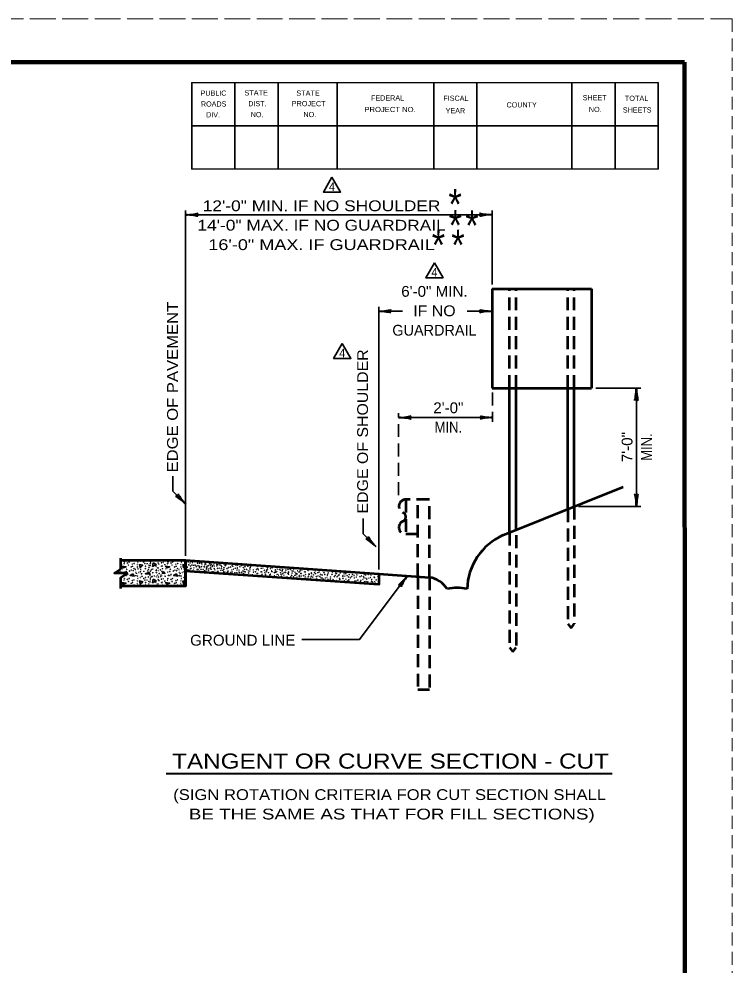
# Model space of a CAD drawing. Extents: x -2 to 678, y 0 to 440.
# Drawn here: x 513.2 to 678.3, y 220.6 to 439.6 of the extents above; entities that cross this region are included whole.
import ezdxf
from ezdxf.enums import TextEntityAlignment as Align

# ---------------------------------------------------------------- set-up
doc = ezdxf.new("R2010")
doc.units = 0
doc.linetypes.add('LONG_DASHED', pattern=[7.5, 6, -1.5])
doc.linetypes.add('MEDIUM_DASHED', pattern=[4.5, 3, -1.5])
doc.layers.add('1', color=7, linetype='Continuous', lineweight=35)
doc.layers.add('61', color=7, linetype='Continuous', lineweight=35)

msp = doc.modelspace()

# ---------------------------------------------------------------- linework, layer by layer
at = {"layer": '1', "linetype": 'MEDIUM_DASHED', "lineweight": 13}
msp.add_line((678.273, 439.619), (678.253, -0.401), dxfattribs=at)
at = {"layer": '1'}
for p, q in [((551.797, 315.278), (551.797, 395.278)), ((622.709, 378.153), (622.709, 395.278)), ((551.797, 394.278), (622.709, 394.278)), ((596.513, 312.151), (596.513, 372.931)), ((601.993, 371.931), (596.446, 371.931)), ((622.696, 371.931), (616.981, 371.931)), ((646.763, 354.153), (657.128, 354.153)), ((656.128, 354.153), (656.128, 326.736)), ((601.088, 347.33), (622.834, 347.33)), ((642.763, 326.736), (657.128, 326.736)), ((592.868, 320.412), (592.868, 323.938)), ((595.807, 317.473), (592.868, 320.412)), ((536.701, 311.666), (536.332, 311.278)), ((536.875, 311.278), (536.701, 311.626)), ((551.797, 312.972), (551.381, 312.526)), ((590.302, 311.586), (590.303, 311.586)), ((590.303, 311.586), (590.303, 311.586)), ((594.607, 311.17), (594.572, 311.287)), ((594.654, 311.281), (594.587, 311.21)), ((551.797, 309.172), (551.381, 308.726))]:
    msp.add_line(p, q, dxfattribs=at)
at = {"layer": '1', "lineweight": 53}
for p, q in [((622.763, 377.153), (645.763, 377.153)), ((622.763, 377.153), (622.763, 354.153)), ((645.763, 377.153), (645.763, 354.153)), ((622.763, 354.153), (645.763, 354.153)), ((626.763, 320.676), (626.763, 354.153)), ((628.263, 321.282), (628.263, 354.153)), ((640.263, 326.13), (640.263, 354.153)), ((641.763, 326.736), (641.763, 354.153)), ((625.231, 320.057), (653.073, 331.306)), ((536.797, 312.278), (536.797, 314.778)), ((596.513, 311.151), (608.263, 310.33))]:
    msp.add_line(p, q, dxfattribs=at)
at = {"layer": '1', "linetype": 'MEDIUM_DASHED', "lineweight": 53}
for p, q in [((626.763, 354.153), (626.763, 377.153)), ((628.263, 354.153), (628.263, 377.153)), ((640.263, 354.153), (640.263, 377.153)), ((641.763, 354.153), (641.763, 377.153)), ((608.263, 328.33), (602.763, 328.33)), ((602.763, 328.33), (602.763, 320.33)), ((605.513, 310.522), (605.513, 328.33)), ((608.263, 310.33), (608.263, 328.33)), ((641.763, 326.736), (641.763, 299.57)), ((640.263, 326.13), (640.263, 299.57)), ((605.513, 320.33), (602.763, 320.33)), ((626.763, 320.676), (626.763, 294.115)), ((628.263, 320.07), (628.263, 294.115)), ((608.263, 310.33), (608.263, 284.33))]:
    msp.add_line(p, q, dxfattribs=at)
at = {"layer": '1', "linetype": 'MEDIUM_DASHED'}
for p, q in [((622.834, 353.153), (622.834, 346.33)), ((601.088, 329.33), (601.088, 348.33))]:
    msp.add_line(p, q, dxfattribs=at)
at = {"layer": '1', "lineweight": 40}
msp.add_line((547.312, 264.927), (650.504, 264.927), dxfattribs=at)
at = {"layer": '1'}
for points in [[(585.67, 402.982), (583.67, 399.518), (587.67, 399.518)], [(609.375, 383.157), (607.375, 379.693), (611.375, 379.693)], [(588.054, 364.472), (586.054, 361.008), (590.054, 361.008)], [(536.981, 312.906), (538.021, 312.786), (537.341, 312.546)], [(547.061, 312.906), (548.101, 312.786), (547.421, 312.546)], [(536.981, 309.106), (538.021, 308.986), (537.341, 308.746)], [(547.061, 309.106), (548.101, 308.986), (547.421, 308.746)]]:
    msp.add_lwpolyline(points, close=True, dxfattribs=at)
for points in [[(551.8, 327.316), (548.862, 330.256), (548.862, 333.781)], [(541.321, 312.486), (541.081, 313.286), (541.861, 313.126), (541.301, 312.526)], [(544.301, 313.686), (545.001, 313.286), (544.141, 312.866), (544.261, 313.706)], [(551.401, 312.486), (551.161, 313.286), (551.797, 313.156)], [(539.601, 311.146), (538.941, 310.786), (539.921, 310.606), (539.561, 311.166)], [(543.421, 311.526), (542.481, 311.146), (543.521, 311.026), (543.421, 311.486)], [(546.781, 311.666), (546.401, 311.266), (546.981, 311.226), (546.781, 311.626)], [(549.681, 311.146), (549.021, 310.786), (550.001, 310.606), (549.641, 311.166)], [(541.321, 308.686), (541.081, 309.486), (541.861, 309.326), (541.301, 308.726)], [(544.301, 309.886), (545.001, 309.486), (544.141, 309.066), (544.261, 309.906)], [(551.401, 308.686), (551.161, 309.486), (551.797, 309.356)], [(603.095, 310.672), (592.07, 295.938), (578.703, 295.938)]]:
    msp.add_lwpolyline(points, dxfattribs=at)
at = {"layer": '1', "lineweight": 53}
for points in [[(536.797, 314.278), (551.797, 314.278), (551.797, 308.278), (536.797, 308.278)], [(551.797, 314.278), (596.513, 311.151), (596.513, 308.645), (551.622, 311.784)], [(551.797, 314.278), (551.797, 308.278), (551.797, 314.278)], [(536.797, 307.778), (536.797, 310.278), (538.297, 311.278), (535.297, 311.278), (536.797, 312.278)]]:
    msp.add_lwpolyline(points, dxfattribs=at)
at = {"layer": '1', "linetype": 'MEDIUM_DASHED', "lineweight": 53}
for points in [[(605.513, 310.522), (605.513, 284.33), (608.263, 284.33)], [(640.263, 299.57), (641.013, 298.57), (641.763, 299.57)], [(626.763, 294.115), (627.513, 293.115), (628.263, 294.115)]]:
    msp.add_lwpolyline(points, dxfattribs=at)
at = {"layer": '1'}
for centre in [(536.896, 313.256), (537.572, 313.482), (537.625, 313.879), (538.314, 313.667), (538.712, 313.879), (539.467, 313.375), (539.878, 313.548), (540.647, 313.309), (540.779, 313.853), (541.322, 314.091), (542.091, 313.879), (542.369, 313.508), (542.502, 314.105), (542.886, 313.482), (543.151, 314.198), (543.615, 313.561), (543.682, 313.866), (543.788, 314.184), (545.418, 313.667), (545.471, 314.224), (545.643, 313.375), (546.226, 313.72), (546.645, 313.773), (546.976, 313.256), (547.652, 313.482), (547.705, 313.879), (548.394, 313.667), (548.792, 313.879), (549.547, 313.375), (549.958, 313.548), (550.727, 313.309), (550.859, 313.853), (551.402, 314.091), (552.373, 313.894), (552.861, 313.695), (553.242, 313.942), (553.401, 313.73), (553.918, 313.942), (554.541, 313.637), (554.594, 313.637), (554.991, 313.595), (555.423, 313.639), (555.612, 313.306), (556.267, 313.306), (556.322, 313.473), (556.515, 313.372), (557.376, 313.506), (557.775, 313.328), (558.331, 313.305), (558.662, 313.716), (559.02, 313.319), (559.253, 313.239), (560.751, 313.292), (561.095, 313.252), (561.413, 313.491), (536.26, 311.736), (537.161, 312.288), (537.598, 311.524), (538.049, 311.697), (538.155, 312.209), (538.592, 313.15), (538.857, 311.789), (539.189, 312.739), (539.255, 311.984), (539.507, 312.885), (539.653, 311.856), (539.851, 312.341), (540.209, 312.143), (540.275, 311.458), (540.434, 311.246), (540.607, 312.713), (540.792, 312.288), (540.951, 311.458), (541.349, 311.617), (541.442, 312.143), (541.574, 311.153), (541.627, 311.153), (542.131, 311.723), (542.462, 312.355), (542.528, 312.898), (543.019, 311.816), (543.231, 312.129), (543.31, 313.15), (543.324, 312.633), (543.602, 313.084), (543.655, 311.776), (543.933, 312.103), (544.185, 311.405), (544.212, 312.222), (544.954, 312.938), (544.98, 311.869), (544.994, 312.037), (545.02, 311.418), (545.285, 312.54), (545.484, 311.922), (545.51, 312.54), (545.696, 311.233), (545.974, 312.05), (546.206, 312.909), (546.34, 311.736), (546.433, 312.925), (546.433, 312.328), (547.241, 312.288), (547.678, 311.524), (548.129, 311.697), (548.235, 312.209), (548.672, 313.15), (548.937, 311.789), (549.269, 312.739), (549.335, 311.984), (549.587, 312.885), (549.733, 311.856), (549.931, 312.341), (550.289, 312.143), (550.355, 311.458), (550.514, 311.246), (550.687, 312.713), (550.872, 312.288), (551.031, 311.458), (551.429, 311.617), (551.522, 312.143), (551.654, 311.153), (551.707, 311.153), (552.118, 312.13), (552.24, 312.685), (552.433, 312.059), (552.55, 313.206), (552.844, 312.232), (552.916, 312.94), (553.038, 312.396), (553.242, 313.199), (553.613, 311.993), (553.626, 313.107), (553.746, 312.536), (553.915, 313.14), (554.126, 313.051), (554.289, 312.775), (554.436, 312.163), (554.647, 312.197), (554.66, 313.053), (554.98, 312.873), (555.057, 311.753), (555.058, 312.563), (555.336, 312.192), (555.468, 312.788), (555.495, 311.582), (555.853, 312.165), (556.111, 312.696), (556.118, 312.881), (556.156, 311.864), (556.277, 311.834), (556.568, 311.768), (556.582, 312.245), (556.648, 312.55), (556.754, 312.868), (557.032, 313.04), (557.065, 312.296), (557.065, 311.975), (557.476, 312.33), (557.531, 312.652), (557.562, 313.16), (557.687, 312.197), (557.919, 312.807), (557.92, 311.622), (558.013, 313.014), (558.319, 311.586), (558.384, 312.351), (558.437, 312.908), (558.609, 312.059), (558.796, 311.453), (559.034, 313), (559.173, 311.593), (559.193, 312.404), (559.295, 311.753), (559.399, 311.608), (559.611, 312.457), (559.706, 313.206), (559.942, 311.94), (560.035, 313.067), (560.049, 312.407), (560.149, 312.851), (560.41, 311.969), (560.604, 311.608), (560.618, 312.165), (560.671, 312.563), (560.876, 311.569), (560.97, 313.04), (561.36, 312.351), (561.381, 311.442), (561.558, 311.586), (561.639, 311.834), (561.758, 312.563), (562.224, 312.707), (562.235, 311.423), (562.513, 312.059), (562.553, 311.569), (562.568, 313.095), (562.712, 312.896), (562.924, 312.232), (563.167, 311.398), (563.294, 312.435), (563.322, 313.199), (563.653, 311.396), (563.693, 311.993), (563.706, 313.107), (563.755, 312.385), (563.826, 312.536), (564.182, 311.613), (564.187, 311.986), (564.254, 311.42), (564.369, 312.775), (564.74, 313.053), (564.781, 311.48), (565.069, 311.791), (565.138, 312.563), (565.224, 311.236), (565.416, 312.192), (565.446, 311.658), (565.548, 312.788), (565.575, 311.582), (565.933, 312.165), (566.198, 312.881), (566.357, 311.834), (566.37, 311.317), (566.648, 311.768), (566.662, 312.245), (566.728, 312.55), (566.834, 312.868), (567.112, 313.04), (567.465, 312.057), (567.487, 311.547), (568, 311.622), (568.093, 313.014), (568.197, 312.124), (568.332, 311.224), (568.464, 312.351), (568.517, 312.908), (568.557, 311.224), (568.689, 312.059), (569.114, 313), (569.253, 311.593), (569.273, 312.404), (569.479, 311.608), (569.691, 312.457), (570.022, 311.94), (570.15, 311.392), (570.483, 311.658), (570.571, 311.991), (570.698, 312.165), (570.751, 312.563), (570.971, 311.414), (571.44, 312.351), (571.481, 311.059), (571.719, 311.834), (571.792, 311.636), (571.838, 312.563), (572.315, 311.423), (572.59, 311.902), (572.593, 312.059), (572.633, 311.569), (572.857, 311.636), (573.004, 312.232), (573.537, 312.146), (573.733, 311.396), (573.773, 311.993), (573.906, 312.536), (574.086, 311.78), (574.253, 312.115), (574.253, 311.17), (574.589, 311.475), (574.939, 311.506), (575, 312.024), (575.218, 312.563), (575.487, 311.247), (575.496, 312.192), (575.625, 311.536), (575.655, 311.582), (576.013, 312.165), (576.437, 311.834), (576.45, 311.317), (576.728, 311.768), (576.742, 312.245), (577.118, 311.536), (577.331, 311.277), (577.559, 311.109), (577.742, 311.826), (578.062, 311.536), (578.08, 311.622), (578.336, 311.887), (578.412, 311.224), (578.544, 312.351), (578.637, 311.224), (578.769, 312.059), (579.333, 311.593), (579.559, 311.608), (580.102, 311.94), (580.348, 311.109), (580.778, 312.165), (580.911, 311.384), (580.927, 311.17), (581.627, 311.399), (581.799, 311.834), (581.856, 311.17), (582.395, 311.423), (582.673, 312.059), (582.713, 311.569), (583.813, 311.396), (583.853, 311.993), (584.766, 311.14), (584.873, 311.384), (585.735, 311.582), (586.53, 311.317), (586.701, 311.231), (586.808, 311.768), (587.569, 311.338), (588.16, 311.622), (588.492, 311.224), (588.717, 311.224), (588.864, 311.186), (589.413, 311.593), (536.896, 309.456), (537.572, 309.682), (537.625, 310.079), (537.704, 310.808), (538.049, 310.769), (538.314, 309.867), (538.367, 311.007), (538.592, 309.35), (538.712, 310.079), (539.189, 308.939), (539.467, 309.575), (539.507, 309.085), (539.878, 309.748), (540.275, 310.716), (540.607, 308.913), (540.647, 309.509), (540.66, 310.623), (540.779, 310.053), (541.322, 310.291), (541.694, 310.57), (542.091, 310.079), (542.369, 309.708), (542.502, 310.305), (542.528, 309.098), (542.886, 309.682), (543.151, 310.398), (543.31, 309.35), (543.549, 310.888), (543.602, 309.284), (543.615, 309.761), (543.682, 310.066), (543.788, 310.384), (544.066, 310.557), (544.596, 310.676), (544.954, 309.138), (545.047, 310.53), (545.365, 310.822), (545.418, 309.867), (545.471, 310.424), (545.643, 309.575), (546.054, 310.835), (546.067, 310.517), (546.206, 309.109), (546.226, 309.92), (546.287, 310.755), (546.433, 309.125), (546.645, 309.973), (546.976, 309.456), (547.069, 310.583), (547.652, 309.682), (547.705, 310.079), (547.784, 310.808), (548.129, 310.769), (548.394, 309.867), (548.447, 311.007), (548.672, 309.35), (548.792, 310.079), (549.269, 308.939), (549.547, 309.575), (549.587, 309.085), (549.958, 309.748), (550.355, 310.716), (550.687, 308.913), (550.727, 309.509), (550.74, 310.623), (550.859, 310.053), (551.402, 310.291), (562.898, 311.025), (563.839, 310.972), (565.509, 311.038), (566.277, 310.813), (566.98, 310.786), (567.258, 310.906), (568.04, 310.72), (569.021, 310.733), (569.479, 311.012), (570.194, 310.526), (570.288, 310.972), (571.281, 310.893), (571.984, 310.473), (572.381, 310.667), (572.779, 310.539), (572.978, 311.025), (573.336, 310.826), (573.919, 310.972), (573.979, 310.546), (574.475, 310.301), (574.568, 310.826), (575.257, 310.407), (575.589, 311.038), (576.145, 310.5), (576.357, 310.813), (576.781, 310.46), (577.06, 310.786), (577.312, 310.089), (577.338, 310.906), (577.62, 310.378), (578.107, 310.553), (578.12, 310.72), (578.147, 310.102), (578.61, 310.606), (578.822, 309.916), (579.101, 310.733), (579.466, 310.42), (579.559, 311.012), (579.723, 310.043), (580.134, 310.149), (580.21, 310.576), (580.368, 310.972), (580.805, 310.208), (580.866, 310.576), (581.255, 310.38), (581.361, 310.893), (582.064, 310.473), (582.145, 309.951), (582.461, 310.667), (582.859, 310.539), (583.058, 311.025), (583.151, 310.226), (583.416, 310.826), (583.44, 310.911), (583.482, 310.142), (583.641, 309.93), (583.999, 310.972), (584.158, 310.142), (584.555, 310.301), (584.648, 310.826), (584.781, 309.837), (584.834, 309.837), (585.299, 309.951), (585.337, 310.407), (585.669, 311.038), (585.924, 309.814), (586.225, 310.5), (586.437, 310.813), (586.755, 309.572), (586.861, 310.46), (587.14, 310.786), (587.392, 310.089), (587.418, 310.906), (587.478, 309.86), (587.802, 309.36), (588.187, 310.553), (588.2, 310.72), (588.227, 310.102), (588.571, 309.505), (588.69, 310.606), (588.902, 309.916), (589.181, 310.733), (589.26, 309.519), (589.274, 309.2), (589.493, 309.439), (589.546, 310.42), (589.58, 309.738), (589.639, 311.012), (589.702, 310.988), (589.916, 310.195), (590.211, 310.491), (590.275, 309.267), (590.448, 310.972), (590.82, 310.765), (590.885, 310.208), (590.991, 309.492), (591.335, 310.38), (591.335, 309.452), (591.441, 310.893), (591.653, 309.691), (592.144, 310.473), (592.283, 309.333), (592.344, 309.637), (592.541, 310.667), (592.862, 309.82), (592.939, 310.539), (593.106, 310.217), (593.138, 311.025), (593.197, 309.302), (593.496, 310.826), (593.562, 310.142), (593.562, 309.399), (593.721, 309.93), (593.946, 309.307), (594.079, 310.972), (594.238, 310.142), (594.609, 308.975), (594.635, 310.301), (594.728, 310.826), (594.842, 309.394), (594.861, 309.837), (594.914, 309.837), (594.98, 309.253), (595.417, 310.407), (595.482, 309.302), (595.513, 310.247), (595.749, 311.038), (595.788, 308.988), (595.879, 309.729), (596.305, 310.5), (596.438, 309.081), (537.161, 308.488), (538.155, 308.409), (539.851, 308.541), (540.209, 308.343), (540.792, 308.488), (541.442, 308.343), (542.462, 308.555), (543.231, 308.329), (543.324, 308.833), (544.212, 308.422), (545.285, 308.74), (545.51, 308.74), (546.433, 308.528), (547.241, 308.488), (548.235, 308.409), (549.931, 308.541), (550.289, 308.343), (550.872, 308.488), (551.522, 308.343), (595.378, 308.763)]:
    msp.add_circle(centre, 0.0265, dxfattribs=at)
at = {"layer": '1', "linetype": 'MEDIUM_DASHED', "lineweight": 53}
for centre, radius, start, end in [((602.715, 326.766), 1.564, 88.23531, 246.70708), ((601.68, 324.33), 1.083, 292.61986, 67.38014), ((602.715, 321.893), 1.564, 113.29292, 271.76469)]:
    msp.add_arc(centre, radius, start, end, dxfattribs=at)
at = {"layer": '1', "lineweight": 53}
for centre, radius, start, end in [((630.945, 307.262), 14.013, 114.06305, 178.48805), ((607.379, 304.611), 5.787, 31.4689, 81.21785), ((614.626, 297.713), 10.185, 76.8848, 103.1152)]:
    msp.add_arc(centre, radius, start, end, dxfattribs=at)
at = {"layer": '1'}
for centre, start, end in [((551.824, 314.273), 169.20575, 2.79429), ((554.315, 314.101), 173.4231, 358.57694), ((557.152, 313.889), 141.40857, 30.59147), ((551.678, 312.563), 263.61644, 88.38242), ((567.642, 313.16), 152.46723, 19.53281), ((576.808, 312.55), 226.56464, 305.43539), ((586.517, 311.834), 137.42978, 34.57025), ((589.639, 311.608), 113.59617, 58.40386), ((592.475, 311.423), 151.91808, 20.08195), ((551.774, 310.57), 28.05243, 331.94757), ((568.53, 310.606), 347.81812, 184.18178), ((581.573, 309.691), 353.46584, 178.53406), ((588.253, 309.214), 15.89548, 156.10442), ((596.517, 310.813), 99.82822, 260.17178), ((543.933, 308.303), 291.39102, 248.60898)]:
    msp.add_arc(centre, 0.0265, start, end, dxfattribs=at)
at = {"layer": '1', "lineweight": 40}
for centre, major_axis, ratio, start_param, end_param in [((552.888, 394.554), (-1.786, -0.156), 0.122415, 0.8963533, 3.1415927), ((552.888, 394.554), (-1.786, -0.156), 0.122415, 0.8963533, 3.1415927), ((621.588, 394.49), (1.756, -0.176), 0.07063, 3.1407148, 5.41811), ((552.917, 394.067), (-1.756, 0.176), 0.07063, 3.1407148, 5.41811), ((552.917, 394.067), (-1.756, 0.176), 0.07063, 3.1407148, 5.41811), ((621.617, 394.002), (1.786, 0.156), 0.122415, 0.8963533, 3.1415927), ((597.566, 371.72), (-1.756, 0.176), 0.07063, 3.1407148, 5.41811), ((597.566, 371.72), (-1.756, 0.176), 0.07063, 3.1407148, 5.41811), ((597.537, 372.208), (-1.786, -0.156), 0.122415, 0.8963533, 3.1415927), ((597.537, 372.208), (-1.786, -0.156), 0.122415, 0.8963533, 3.1415927), ((621.605, 371.655), (1.786, 0.156), 0.122415, 0.8963533, 3.1415927), ((621.575, 372.143), (1.756, -0.176), 0.07063, 3.1407148, 5.41811), ((655.916, 353.033), (0.176, 1.756), 0.07063, 3.1407148, 5.41811), ((655.916, 353.033), (0.176, 1.756), 0.07063, 3.1407148, 5.41811), ((656.404, 353.062), (-0.156, 1.786), 0.122415, 0.8963533, 3.1415927), ((656.404, 353.062), (-0.156, 1.786), 0.122415, 0.8963533, 3.1415927), ((602.209, 347.118), (-1.756, 0.176), 0.07063, 3.1407148, 5.41811), ((602.18, 347.606), (-1.786, -0.156), 0.122415, 0.8963533, 3.1415927), ((621.743, 347.053), (1.786, 0.156), 0.122415, 0.8963533, 3.1415927), ((621.714, 347.541), (1.756, -0.176), 0.07063, 3.1407148, 5.41811), ((550.834, 327.893), (1.373, -1.152), 0.122415, 0.8963533, 3.1415927), ((551.158, 328.259), (-1.118, 1.366), 0.07063, 6.2823074, 8.5597026), ((655.851, 327.827), (0.156, -1.786), 0.122415, 0.8963533, 3.1415927), ((656.339, 327.857), (-0.176, -1.756), 0.07063, 3.1407148, 5.41811), ((594.84, 318.049), (1.373, -1.152), 0.122415, 0.8963533, 3.1415927), ((595.164, 318.415), (-1.118, 1.366), 0.07063, 6.2823074, 8.5597026), ((602.254, 309.902), (-1.193, -1.301), 0.07063, 6.2823074, 8.5597026), ((602.254, 309.902), (-1.193, -1.301), 0.07063, 6.2823074, 8.5597026), ((602.662, 309.633), (0.945, 1.523), 0.122415, 0.8963533, 3.1415927), ((602.662, 309.633), (0.945, 1.523), 0.122415, 0.8963533, 3.1415927)]:
    msp.add_ellipse(centre, major_axis=major_axis, ratio=ratio, start_param=start_param, end_param=end_param, dxfattribs=at)
at = {"layer": '61', "linetype": 'LONG_DASHED', "lineweight": 13}
msp.add_line((-1.747, 439.619), (678.273, 439.619), dxfattribs=at)
at = {"layer": '61', "lineweight": 158}
msp.add_line((667.293, 429.619), (667.313, 9.579), dxfattribs=at)
at = {"layer": '61'}
for p, q in [((563.213, 424.859), (563.213, 404.859)), ((573.213, 424.859), (573.213, 404.859)), ((586.893, 424.859), (586.893, 404.859)), ((609.213, 424.859), (609.213, 404.859)), ((619.213, 424.859), (619.213, 404.859)), ((641.193, 424.879), (641.193, 404.879)), ((651.193, 424.879), (651.193, 404.879)), ((661.213, 414.839), (553.193, 414.859))]:
    msp.add_line(p, q, dxfattribs=at)
at = {"layer": '61', "lineweight": 158}
msp.add_lwpolyline([(667.293, 429.619), (28.253, 429.619), (28.253, 9.599)], dxfattribs=at)
at = {"layer": '61'}
for points in [[(661.193, 424.879), (553.213, 424.859), (553.213, 404.859)], [(661.193, 424.879), (661.193, 404.879), (553.213, 404.859)]]:
    msp.add_lwpolyline(points, dxfattribs=at)

# ---------------------------------------------------------------- texts
at = {"layer": '1'}
for s, height, width, p in [('4', 2, 0.95, (584.966, 399.772)), ('*', 7, 0.85, (612.616, 393.22)), ('*', 7, 0.85, (612.668, 388.348)), ('*', 7, 0.85, (616.521, 388.279)), ('*', 7, 0.85, (608.758, 383.793)), ('*', 7, 0.85, (613.285, 383.793)), ('4', 2, 0.95, (608.67, 379.947)), ('4', 2, 0.95, (587.349, 361.263)), ('GROUND LINE', 2.5, 1.05, (552.829, 294.518)), ('TANGENT OR CURVE SECTION - CUT', 3.5, 1.2, (548.676, 266.036)), ('(SIGN ROTATION CRITERIA FOR CUT SECTION SHALL', 2.5, 1.15, (548.924, 258.771)), ('   BE THE SAME AS THAT FOR FILL SECTIONS)', 2.5, 1.3, (548.924, 254.271))]:
    msp.add_text(s, height=height, dxfattribs=dict(at, width=width)).set_placement(p)
for s, width, p in [('12\'-0" MIN. IF NO SHOULDER', 1.2, (583.262, 395.105)), ('14\'-0" MAX. IF NO GUARDRAIL', 1.2, (583.262, 390.605)), ('   16\'-0" MAX. IF GUARDRAIL   ', 1.25, (583.262, 386.105)), ('6\'-0" MIN.', 1.05, (609.384, 375.29)), ('IF NO', 1.1, (609.384, 370.79)), ('2\'-0"', 1.05, (612.608, 348.336)), ('MIN.', 0.9, (612.608, 343.836))]:
    msp.add_text(s, height=2.5, dxfattribs=dict(at, width=width)).set_placement(p, align=Align.CENTER)
for s, width, p in [('EDGE OF PAVEMENT', 1.15, (550.001, 334.613)), ('EDGE OF SHOULDER', 1.1, (594.005, 325.113))]:
    msp.add_text(s, height=2.5, rotation=90, dxfattribs=dict(at, width=width)).set_placement(p)
msp.add_text('GUARDRAIL', height=2.5, dxfattribs=at).set_placement((609.384, 366.29), align=Align.CENTER)
for s, width, p in [('7\'-0"', 1.05, (655.223, 340.483)), ('MIN.', 0.9, (659.723, 340.483))]:
    msp.add_text(s, height=2.5, rotation=90, dxfattribs=dict(at, width=width)).set_placement(p, align=Align.CENTER)
at = {"layer": '61'}
for s, rotation, p in [('PUBLIC', 0.033, (555.253, 421.839)), ('DIST.', 0.056, (566.293, 419.399)), ('FEDERAL', 0.007, (594.713, 420.719)), ('FISCAL', 359.942, (611.453, 420.659)), ('SHEET', 0.059, (643.713, 420.779)), ('ROADS', 0.124, (555.333, 419.319)), ('YEAR', 0.105, (611.973, 417.759)), ('COUNTY', 0.069, (626.073, 419.119)), ('SHEETS', 359.959, (652.993, 417.939)), ('DIV.', 359.932, (556.533, 416.819))]:
    msp.add_text(s, height=1.201, rotation=rotation, dxfattribs=at).set_placement(p)
for s, rotation, width, p in [('STATE', 0.059, 1.05, (565.413, 421.899)), ('STATE', 0.059, 1.05, (577.413, 421.839)), ('PROJECT', 359.908, 1.05, (576.333, 419.419)), ('TOTAL', 359.926, 1.05, (653.453, 420.639)), ('PROJECT NO.', 359.922, 1.1, (593.173, 418.059)), ('NO.', 359.852, 0.95, (645.133, 418.059)), ('NO.', 359.852, 0.95, (566.873, 416.879)), ('NO.', 0.225, 0.95, (579.073, 416.879))]:
    msp.add_text(s, height=1.201, rotation=rotation, dxfattribs=dict(at, width=width)).set_placement(p)

doc.saveas('drawing.dxf')
